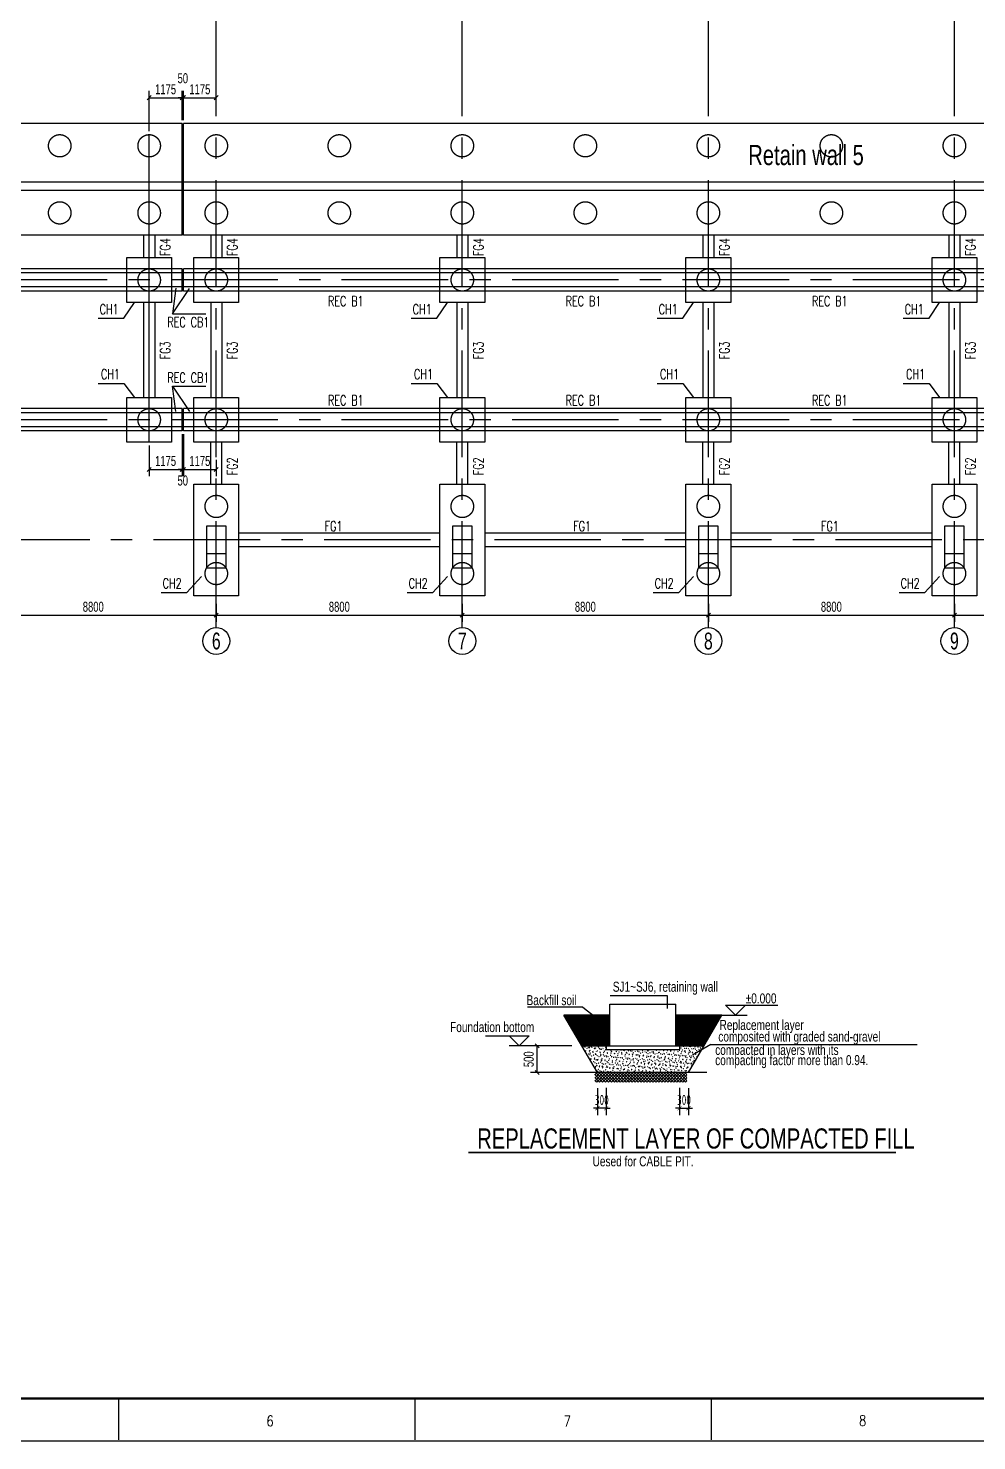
# Model space of a CAD drawing. Header units: millimetres. Extents: x -15901 to 146244, y -607033 to -56344.
# Drawn here: x 28756 to 57028, y -131188 to -89086 of the extents above; entities that cross this region are included whole.
import ezdxf
from ezdxf.enums import TextEntityAlignment as Align

# ---------------------------------------------------------------- set-up
doc = ezdxf.new("R2010")
doc.units = ezdxf.units.MM
doc.header["$LTSCALE"] = 2000
doc.linetypes.add('CENTER', pattern=[50.8, 31.75, -6.35, 6.35, -6.35])
doc.linetypes.add('HIDDEN', pattern=[9.525, 6.35, -3.175])
for name, color, linetype in [('4', 2, 'Continuous'), ('5', 7, 'Continuous'), ('DIM', 2, 'Continuous'), ('S_01', 3, 'Continuous'), ('S_01_OUTL', 3, 'Continuous'), ('S_02_AXIS', 171, 'CENTER'), ('S_03_HIDD', 4, 'HIDDEN'), ('S_04', 2, 'Continuous'), ('S_04_TEXT', 2, 'Continuous'), ('S_05_DIMS', 7, 'Continuous'), ('S_07', 6, 'Continuous'), ('TEXT', 3, 'Continuous'), ('梁__实线', 4, 'Continuous')]:
    doc.layers.add(name, color=color, linetype=linetype)
doc.layers.add('粗实线1', color=7, linetype='Continuous', lineweight=25)
doc.styles.add('KS', font='kstxt.shx', dxfattribs={"width": 0.7, "height": 300, "bigfont": 'kshz.shx'})
doc.styles.add('NC', font='romans.shx', dxfattribs={"width": 0.7, "bigfont": 'hztxt.shx'})
doc.styles.add('STANDA', font='romans.shx', dxfattribs={"width": 0.7, "bigfont": 'hztxt.shx'})
doc.styles.add('TSSD_Dimension', font='Tssdeng.shx', dxfattribs={"width": 0.7, "bigfont": 'hztxt.shx'})
doc.dimstyles.new('DIM1', dxfattribs={"dimtxt": 300, "dimasz": 120, "dimexe": 200, "dimexo": 100, "dimgap": 100, "dimtad": 1, "dimdec": 0, "dimzin": 14, "dimdsep": 46, "dimtxsty": 'KS', "dimblk": 'ARCHTICK', "dimcen": -900, "dimclrd": 7, "dimclre": 7, "dimclrt": 2, "dimadec": 0, "dimazin": 0, "dimtfac": 1, "dimtdec": 0, "dimtix": 1, "dimtmove": 2, "dimatfit": 2, "dimfxl": 1, "dimtolj": 1, "dimtzin": 14, "dimarcsym": 0})
doc.dimstyles.new('KSDIM0.4', dxfattribs={"dimtxt": 300, "dimasz": 120, "dimexe": 200, "dimexo": 100, "dimgap": 100, "dimtad": 1, "dimdec": 0, "dimlfac": 0.4, "dimzin": 14, "dimdsep": 46, "dimtxsty": 'KS', "dimblk1": 'OBLIQUE', "dimblk2": 'OBLIQUE', "dimsah": 1, "dimcen": -900, "dimclrd": 7, "dimclre": 7, "dimclrt": 2, "dimadec": 0, "dimazin": 0, "dimtfac": 1, "dimtdec": 0, "dimtix": 1, "dimtmove": 2, "dimatfit": 2, "dimfxl": 1, "dimtolj": 1, "dimtzin": 14, "dimlwd": -3, "dimarcsym": 2})
doc.dimstyles.new('KSDIM1.2', dxfattribs={"dimtxt": 300, "dimasz": 120, "dimexe": 200, "dimexo": 100, "dimgap": 100, "dimtad": 1, "dimdec": 0, "dimlfac": 1.2, "dimzin": 14, "dimdsep": 46, "dimtxsty": 'KS', "dimblk": 'ARCHTICK', "dimblk1": 'OBLIQUE', "dimblk2": 'OBLIQUE', "dimsah": 1, "dimcen": -900, "dimclrd": 7, "dimclre": 7, "dimclrt": 2, "dimazin": 3, "dimtfac": 1, "dimtdec": 0, "dimtix": 1, "dimtmove": 2, "dimatfit": 2, "dimfxl": 1, "dimtolj": 1, "dimtzin": 14, "dimlwd": -3, "dimlwe": -1, "dimarcsym": 0})

# ---------------------------------------------------------------- blocks, each defined once
blk = doc.blocks.new('_OBLIQUE')
at = {"color": 1}
blk.add_line((-0.5, -0.5), (0.5, 0.5), dxfattribs=at)
blk = doc.blocks.new('*D92')
at = {"layer": 'Defpoints', "color": 0}
for p in [(27028, -106140), (34361, -106140), (34361, -106581)]:
    blk.add_point(p, dxfattribs=at)
at = {"layer": 'S_05_DIMS', "color": 7}
for p, q in [((27028, -106240), (27028, -106781)), ((34361, -106240), (34361, -106781))]:
    blk.add_line(p, q, dxfattribs=at)
at = {"layer": 'S_05_DIMS', "color": 7, "lineweight": -3}
blk.add_line((27028, -106581), (34361, -106581), dxfattribs=at)
at = {"layer": 'S_05_DIMS', "color": 7, "linetype": 'ByBlock', "lineweight": -3, "xscale": 120, "yscale": 120, "zscale": 120, "rotation": 180}
blk.add_blockref('_OBLIQUE', (27028, -106581), dxfattribs=at)
at = {"layer": 'S_05_DIMS', "color": 7, "linetype": 'ByBlock', "lineweight": -3, "xscale": 120, "yscale": 120, "zscale": 120}
blk.add_blockref('_OBLIQUE', (34361, -106581), dxfattribs=at)
at = {"layer": 'S_05_DIMS', "color": 2, "insert": (30694, -106331), "char_height": 300, "attachment_point": 5, "style": 'KS'}
blk.add_mtext('\\A1;8800', dxfattribs=at)
blk = doc.blocks.new('_ArchTick')
at = {"color": 0, "linetype": 'ByBlock', "const_width": 0.15}
blk.add_lwpolyline([(-0.5, -0.5), (0.5, 0.5)], dxfattribs=at)
blk = doc.blocks.new('*D93')
at = {"layer": 'Defpoints', "color": 0}
for p in [(34361, -106140), (41694, -106140), (41694, -106581)]:
    blk.add_point(p, dxfattribs=at)
at = {"layer": 'S_05_DIMS', "color": 7}
for p, q in [((34361, -106240), (34361, -106781)), ((41694, -106240), (41694, -106781))]:
    blk.add_line(p, q, dxfattribs=at)
at = {"layer": 'S_05_DIMS', "color": 7, "lineweight": -3}
blk.add_line((34361, -106581), (41694, -106581), dxfattribs=at)
at = {"layer": 'S_05_DIMS', "color": 7, "linetype": 'ByBlock', "lineweight": -3, "xscale": 120, "yscale": 120, "zscale": 120, "rotation": 180}
blk.add_blockref('_OBLIQUE', (34361, -106581), dxfattribs=at)
at = {"layer": 'S_05_DIMS', "color": 7, "linetype": 'ByBlock', "lineweight": -3, "xscale": 120, "yscale": 120, "zscale": 120}
blk.add_blockref('_OBLIQUE', (41694, -106581), dxfattribs=at)
at = {"layer": 'S_05_DIMS', "color": 2, "insert": (38028, -106331), "char_height": 300, "attachment_point": 5, "style": 'KS'}
blk.add_mtext('\\A1;8800', dxfattribs=at)
blk = doc.blocks.new('*D94')
at = {"layer": 'Defpoints', "color": 0}
for p in [(41694, -106140), (49028, -106140), (49028, -106581)]:
    blk.add_point(p, dxfattribs=at)
at = {"layer": 'S_05_DIMS', "color": 7}
for p, q in [((41694, -106240), (41694, -106781)), ((49028, -106240), (49028, -106781))]:
    blk.add_line(p, q, dxfattribs=at)
at = {"layer": 'S_05_DIMS', "color": 7, "lineweight": -3}
blk.add_line((41694, -106581), (49028, -106581), dxfattribs=at)
at = {"layer": 'S_05_DIMS', "color": 7, "linetype": 'ByBlock', "lineweight": -3, "xscale": 120, "yscale": 120, "zscale": 120, "rotation": 180}
blk.add_blockref('_OBLIQUE', (41694, -106581), dxfattribs=at)
at = {"layer": 'S_05_DIMS', "color": 7, "linetype": 'ByBlock', "lineweight": -3, "xscale": 120, "yscale": 120, "zscale": 120}
blk.add_blockref('_OBLIQUE', (49028, -106581), dxfattribs=at)
at = {"layer": 'S_05_DIMS', "color": 2, "insert": (45361, -106331), "char_height": 300, "attachment_point": 5, "style": 'KS'}
blk.add_mtext('\\A1;8800', dxfattribs=at)
blk = doc.blocks.new('*D95')
at = {"layer": 'Defpoints', "color": 0}
for p in [(49028, -106140), (56361, -106140), (56361, -106581)]:
    blk.add_point(p, dxfattribs=at)
at = {"layer": 'S_05_DIMS', "color": 7}
for p, q in [((49028, -106240), (49028, -106781)), ((56361, -106240), (56361, -106781))]:
    blk.add_line(p, q, dxfattribs=at)
at = {"layer": 'S_05_DIMS', "color": 7, "lineweight": -3}
blk.add_line((49028, -106581), (56361, -106581), dxfattribs=at)
at = {"layer": 'S_05_DIMS', "color": 7, "linetype": 'ByBlock', "lineweight": -3, "xscale": 120, "yscale": 120, "zscale": 120, "rotation": 180}
blk.add_blockref('_OBLIQUE', (49028, -106581), dxfattribs=at)
at = {"layer": 'S_05_DIMS', "color": 7, "linetype": 'ByBlock', "lineweight": -3, "xscale": 120, "yscale": 120, "zscale": 120}
blk.add_blockref('_OBLIQUE', (56361, -106581), dxfattribs=at)
at = {"layer": 'S_05_DIMS', "color": 2, "insert": (52694, -106331), "char_height": 300, "attachment_point": 5, "style": 'KS'}
blk.add_mtext('\\A1;8800', dxfattribs=at)
blk = doc.blocks.new('*D96')
at = {"layer": 'Defpoints', "color": 0}
for p in [(56361, -106140), (63694, -106140), (63694, -106581)]:
    blk.add_point(p, dxfattribs=at)
at = {"layer": 'S_05_DIMS', "color": 7}
for p, q in [((56361, -106240), (56361, -106781)), ((63694, -106240), (63694, -106781))]:
    blk.add_line(p, q, dxfattribs=at)
at = {"layer": 'S_05_DIMS', "color": 7, "lineweight": -3}
blk.add_line((56361, -106581), (63694, -106581), dxfattribs=at)
at = {"layer": 'S_05_DIMS', "color": 7, "linetype": 'ByBlock', "lineweight": -3, "xscale": 120, "yscale": 120, "zscale": 120, "rotation": 180}
blk.add_blockref('_OBLIQUE', (56361, -106581), dxfattribs=at)
at = {"layer": 'S_05_DIMS', "color": 7, "linetype": 'ByBlock', "lineweight": -3, "xscale": 120, "yscale": 120, "zscale": 120}
blk.add_blockref('_OBLIQUE', (63694, -106581), dxfattribs=at)
at = {"layer": 'S_05_DIMS', "color": 2, "insert": (60028, -106331), "char_height": 300, "attachment_point": 5, "style": 'KS'}
blk.add_mtext('\\A1;8800', dxfattribs=at)
blk = doc.blocks.new('A150')
for p, q in [((922658, -301752), (922658, -302752)), ((929666, -301752), (929666, -302752)), ((936674, -301752), (936674, -302752)), ((887616, -302776), (1013765, -302776))]:
    blk.add_line(p, q)
at = {"const_width": 60}
blk.add_lwpolyline([(1012766, -301776), (1012766, -244376), (890116, -244376), (890116, -301776)], close=True, dxfattribs=at)
at = {"style": 'STANDA', "width": 0.8}
for s, p in [('6', (926157, -302433)), ('7', (933188, -302439)), ('8', (940172, -302426))]:
    blk.add_text(s, height=250, dxfattribs=at).set_placement(p)
blk = doc.blocks.new('*D557')
at = {"layer": 'Defpoints', "color": 0}
for p in [(33340, -91155), (33340, -91923), (32361, -92256)]:
    blk.add_point(p, dxfattribs=at)
at = {"layer": 'S_05_DIMS', "color": 7}
for p, q in [((32361, -92156), (32361, -90955)), ((33340, -91823), (33340, -90955))]:
    blk.add_line(p, q, dxfattribs=at)
at = {"layer": 'S_05_DIMS', "color": 7, "lineweight": -3}
blk.add_line((32361, -91155), (33340, -91155), dxfattribs=at)
at = {"layer": 'S_05_DIMS', "color": 7, "linetype": 'ByBlock', "lineweight": -3, "xscale": 120, "yscale": 120, "zscale": 120, "rotation": 180}
blk.add_blockref('_OBLIQUE', (32361, -91155), dxfattribs=at)
at = {"layer": 'S_05_DIMS', "color": 7, "linetype": 'ByBlock', "lineweight": -3, "xscale": 120, "yscale": 120, "zscale": 120}
blk.add_blockref('_OBLIQUE', (33340, -91155), dxfattribs=at)
at = {"layer": 'S_05_DIMS', "color": 2, "insert": (32850, -90905), "char_height": 300, "attachment_point": 5, "style": 'KS'}
blk.add_mtext('\\A1;1175', dxfattribs=at)
blk = doc.blocks.new('*D558')
at = {"layer": 'Defpoints', "color": 0}
for p in [(33382, -91155), (33340, -91923), (33382, -91923)]:
    blk.add_point(p, dxfattribs=at)
at = {"layer": 'S_05_DIMS', "color": 7, "lineweight": -3}
for p, q in [((33340, -91155), (33220, -91155)), ((33340, -91155), (33382, -91155)), ((33382, -91155), (33502, -91155))]:
    blk.add_line(p, q, dxfattribs=at)
at = {"layer": 'S_05_DIMS', "color": 7}
for p, q in [((33340, -91823), (33340, -90955)), ((33382, -91823), (33382, -90955))]:
    blk.add_line(p, q, dxfattribs=at)
at = {"layer": 'S_05_DIMS', "color": 7, "linetype": 'ByBlock', "lineweight": -3, "xscale": 120, "yscale": 120, "zscale": 120}
blk.add_blockref('_OBLIQUE', (33340, -91155), dxfattribs=at)
at = {"layer": 'S_05_DIMS', "color": 7, "linetype": 'ByBlock', "lineweight": -3, "xscale": 120, "yscale": 120, "zscale": 120, "rotation": 180}
blk.add_blockref('_OBLIQUE', (33382, -91155), dxfattribs=at)
at = {"layer": 'S_05_DIMS', "color": 2, "insert": (33363, -90577), "char_height": 300, "attachment_point": 5, "style": 'KS'}
blk.add_mtext('\\A1;50', dxfattribs=at)
blk = doc.blocks.new('*D559')
at = {"layer": 'Defpoints', "color": 0}
for p in [(34361, -91155), (33382, -91923), (34361, -91785)]:
    blk.add_point(p, dxfattribs=at)
at = {"layer": 'S_05_DIMS', "color": 7}
for p, q in [((33382, -91823), (33382, -90955)), ((34361, -91685), (34361, -90955))]:
    blk.add_line(p, q, dxfattribs=at)
at = {"layer": 'S_05_DIMS', "color": 7, "lineweight": -3}
blk.add_line((33382, -91155), (34361, -91155), dxfattribs=at)
at = {"layer": 'S_05_DIMS', "color": 7, "linetype": 'ByBlock', "lineweight": -3, "xscale": 120, "yscale": 120, "zscale": 120, "rotation": 180}
blk.add_blockref('_OBLIQUE', (33382, -91155), dxfattribs=at)
at = {"layer": 'S_05_DIMS', "color": 7, "linetype": 'ByBlock', "lineweight": -3, "xscale": 120, "yscale": 120, "zscale": 120}
blk.add_blockref('_OBLIQUE', (34361, -91155), dxfattribs=at)
at = {"layer": 'S_05_DIMS', "color": 2, "insert": (33871, -90905), "char_height": 300, "attachment_point": 5, "style": 'KS'}
blk.add_mtext('\\A1;1175', dxfattribs=at)
blk = doc.blocks.new('*D560')
at = {"layer": 'Defpoints', "color": 0}
for p in [(32361, -101423), (33340, -101089), (33340, -102236)]:
    blk.add_point(p, dxfattribs=at)
at = {"layer": 'S_05_DIMS', "color": 7}
for p, q in [((33340, -101189), (33340, -102436)), ((32361, -101523), (32361, -102436))]:
    blk.add_line(p, q, dxfattribs=at)
at = {"layer": 'S_05_DIMS', "color": 7, "lineweight": -3}
blk.add_line((32361, -102236), (33340, -102236), dxfattribs=at)
at = {"layer": 'S_05_DIMS', "color": 7, "linetype": 'ByBlock', "lineweight": -3, "xscale": 120, "yscale": 120, "zscale": 120, "rotation": 180}
blk.add_blockref('_OBLIQUE', (32361, -102236), dxfattribs=at)
at = {"layer": 'S_05_DIMS', "color": 7, "linetype": 'ByBlock', "lineweight": -3, "xscale": 120, "yscale": 120, "zscale": 120}
blk.add_blockref('_OBLIQUE', (33340, -102236), dxfattribs=at)
at = {"layer": 'S_05_DIMS', "color": 2, "insert": (32850, -101986), "char_height": 300, "attachment_point": 5, "style": 'KS'}
blk.add_mtext('\\A1;1175', dxfattribs=at)
blk = doc.blocks.new('*D561')
at = {"layer": 'Defpoints', "color": 0}
for p in [(33340, -101089), (33382, -101089), (33382, -102236)]:
    blk.add_point(p, dxfattribs=at)
at = {"layer": 'S_05_DIMS', "color": 7}
for p, q in [((33340, -101189), (33340, -102436)), ((33382, -101189), (33382, -102436))]:
    blk.add_line(p, q, dxfattribs=at)
at = {"layer": 'S_05_DIMS', "color": 7, "lineweight": -3}
for p, q in [((33340, -102236), (33220, -102236)), ((33340, -102236), (33382, -102236)), ((33382, -102236), (33502, -102236))]:
    blk.add_line(p, q, dxfattribs=at)
at = {"layer": 'S_05_DIMS', "color": 7, "linetype": 'ByBlock', "lineweight": -3, "xscale": 120, "yscale": 120, "zscale": 120}
blk.add_blockref('_OBLIQUE', (33340, -102236), dxfattribs=at)
at = {"layer": 'S_05_DIMS', "color": 7, "linetype": 'ByBlock', "lineweight": -3, "xscale": 120, "yscale": 120, "zscale": 120, "rotation": 180}
blk.add_blockref('_OBLIQUE', (33382, -102236), dxfattribs=at)
at = {"layer": 'S_05_DIMS', "color": 2, "insert": (33362, -102569), "char_height": 300, "attachment_point": 5, "style": 'KS'}
blk.add_mtext('\\A1;50', dxfattribs=at)
blk = doc.blocks.new('*D562')
at = {"layer": 'Defpoints', "color": 0}
for p in [(33382, -101089), (34361, -101848), (34361, -102236)]:
    blk.add_point(p, dxfattribs=at)
at = {"layer": 'S_05_DIMS', "color": 7}
for p, q in [((33382, -101189), (33382, -102436)), ((34361, -101948), (34361, -102436))]:
    blk.add_line(p, q, dxfattribs=at)
at = {"layer": 'S_05_DIMS', "color": 7, "lineweight": -3}
blk.add_line((33382, -102236), (34361, -102236), dxfattribs=at)
at = {"layer": 'S_05_DIMS', "color": 7, "linetype": 'ByBlock', "lineweight": -3, "xscale": 120, "yscale": 120, "zscale": 120, "rotation": 180}
blk.add_blockref('_OBLIQUE', (33382, -102236), dxfattribs=at)
at = {"layer": 'S_05_DIMS', "color": 7, "linetype": 'ByBlock', "lineweight": -3, "xscale": 120, "yscale": 120, "zscale": 120}
blk.add_blockref('_OBLIQUE', (34361, -102236), dxfattribs=at)
at = {"layer": 'S_05_DIMS', "color": 2, "insert": (33871, -101986), "char_height": 300, "attachment_point": 5, "style": 'KS'}
blk.add_mtext('\\A1;1175', dxfattribs=at)
blk = doc.blocks.new('*D646')
at = {"layer": 'Defpoints', "color": 0}
for p in [(48170, -120571), (48432, -120583), (48432, -121279)]:
    blk.add_point(p, dxfattribs=at)
at = {"layer": 'S_07', "color": 7, "lineweight": -2}
for p, q in [((48170, -120671), (48170, -121479)), ((48432, -120683), (48432, -121479)), ((48170, -121279), (48050, -121279)), ((48170, -121279), (48432, -121279)), ((48432, -121279), (48552, -121279))]:
    blk.add_line(p, q, dxfattribs=at)
at = {"layer": 'S_07', "color": 7, "linetype": 'ByBlock', "lineweight": -2, "xscale": 120, "yscale": 120, "zscale": 120}
blk.add_blockref('_ArchTick', (48170, -121279), dxfattribs=at)
at = {"layer": 'S_07', "color": 7, "linetype": 'ByBlock', "lineweight": -2, "xscale": 120, "yscale": 120, "zscale": 120, "rotation": 180}
blk.add_blockref('_ArchTick', (48432, -121279), dxfattribs=at)
at = {"layer": 'S_07', "color": 2, "insert": (48301, -121029), "char_height": 300, "attachment_point": 5, "style": 'TSSD_Dimension'}
blk.add_mtext('\\A1;300', dxfattribs=at)
blk = doc.blocks.new('*D647')
at = {"layer": 'Defpoints', "color": 0}
for p in [(45720, -120583), (45982, -120571), (45720, -121279)]:
    blk.add_point(p, dxfattribs=at)
at = {"layer": 'S_07', "color": 7, "lineweight": -2}
for p, q in [((45720, -120683), (45720, -121479)), ((45982, -120671), (45982, -121479)), ((45720, -121279), (45600, -121279)), ((45982, -121279), (45720, -121279)), ((45982, -121279), (46102, -121279))]:
    blk.add_line(p, q, dxfattribs=at)
at = {"layer": 'S_07', "color": 7, "linetype": 'ByBlock', "lineweight": -2, "xscale": 120, "yscale": 120, "zscale": 120}
blk.add_blockref('_ArchTick', (45720, -121279), dxfattribs=at)
at = {"layer": 'S_07', "color": 7, "linetype": 'ByBlock', "lineweight": -2, "xscale": 120, "yscale": 120, "zscale": 120, "rotation": 180}
blk.add_blockref('_ArchTick', (45982, -121279), dxfattribs=at)
at = {"layer": 'S_07', "color": 2, "insert": (45851, -121029), "char_height": 300, "attachment_point": 5, "style": 'TSSD_Dimension'}
blk.add_mtext('\\A1;300', dxfattribs=at)
blk = doc.blocks.new('*D648')
at = {"layer": 'Defpoints', "color": 0}
for p in [(43925, -119420), (44553, -119420), (44586, -120215)]:
    blk.add_point(p, dxfattribs=at)
at = {"layer": 'S_05_DIMS', "color": 7, "lineweight": -2}
for p, q in [((44453, -119420), (43725, -119420)), ((44486, -120215), (43725, -120215))]:
    blk.add_line(p, q, dxfattribs=at)
at = {"layer": 'S_05_DIMS', "color": 7, "lineweight": -3}
blk.add_line((43925, -120215), (43925, -119420), dxfattribs=at)
at = {"layer": 'S_05_DIMS', "color": 7, "linetype": 'ByBlock', "lineweight": -3, "xscale": 120, "yscale": 120, "zscale": 120}
for p, rotation in [((43925, -119420), 90), ((43925, -120215), 270)]:
    blk.add_blockref('_OBLIQUE', p, dxfattribs=dict(at, rotation=rotation))
at = {"layer": 'S_05_DIMS', "color": 2, "insert": (43675, -119817), "char_height": 300, "attachment_point": 5, "rotation": 90, "style": 'KS'}
blk.add_mtext('\\A1;500', dxfattribs=at)

msp = doc.modelspace()

# ---------------------------------------------------------------- hatches: boundary and pattern name
h = msp.add_hatch()
h.set_pattern_fill('ANSI37', color=256, scale=500, style=0)
h.set_pattern_definition([(45, (-152336.796, -12356.55), (-44.194174, 44.194174), []), (135, (-152336.796, -12356.55), (-44.194174, -44.194174), [])])
h.paths.add_polyline_path([(48387.25, -120215.084), (45642.454, -120215.084), (45642.454, -120497.434), (48387.25, -120497.434)])
at = {"layer": 'S_07'}
h = msp.add_hatch(dxfattribs=at)
h.set_pattern_fill('ANSI38', color=256, scale=250, style=0)
h.set_pattern_definition([(45, (-616131.24, 236919.018), (-22.0970869, 22.0970869), []), (135, (-616131.24, 236919.018), (-66.2912607, 22.0970869), [78.125, -46.875])])
h.paths.add_polyline_path([(46089.246, -118501.621), (44724.165, -118501.621), (45257.79, -119419.672), (46089.246, -119419.672)])
h.paths.add_polyline_path([(49427.626, -118501.621), (49395.368, -118501.621), (48062.544, -118501.621), (48062.544, -119419.672), (48894.001, -119419.672)])
h = msp.add_hatch(dxfattribs=at)
h.set_pattern_fill('砂石碎砖', color=256, scale=150, style=0)
h.set_pattern_definition([(50, (-616131.24, 236919.02), (107.589027, -9.41282), [11.25, -123.75]), (355, (-616131.24, 236919.02), (-20.8127, 112.82882), [9, -99]), (100.4514, (-616122.27, 236918.23), (86.776407, 103.415931), [9.561028, -105.171317]), (46.1842, (-616131.24, 236949.02), (160.086157, -24.827852), [16.875, -185.625]), (96.6356, (-616117.9, 236946.95), (140.199406, 146.11768), [14.341543, -157.75695]), (351.1842, (-616131.24, 236949.02), (140.19929, 146.11779), [13.5, -148.5]), (21, (-616116.24, 236941.52), (89.536058, -60.392834), [11.25, -123.75]), (326, (-616116.24, 236941.52), (36.4973, 108.772507), [9, -99]), (71.4514, (-616108.78, 236936.48), (126.033394, 48.379575), [9.561028, -105.171317])])
h.paths.add_polyline_path([(48894.001, -119419.672), (48169.562, -119419.672), (48169.562, -119523.839), (45982.229, -119523.839), (45982.229, -119419.672), (45257.79, -119419.672), (45720.13, -120215.084), (48431.66, -120215.084)])
h.paths.add_polyline_path([(45704.641, -119714.568), (45997.718, -119714.568), (45997.718, -119939.568), (45704.641, -119939.568)], flags=24)
h.paths.add_polyline_path([(48154.072, -119714.568), (48447.149, -119714.568), (48447.149, -119939.568), (48154.072, -119939.568)], flags=24)

# ---------------------------------------------------------------- linework, layer by layer
for p, q in [((33154.738, -96834.479), (33053.704, -97594.692)), ((33053.704, -97594.692), (33563.567, -96840.629)), ((33053.704, -97594.692), (34047.012, -97594.692)), ((33154.738, -100510.871), (33053.704, -99750.658)), ((33053.704, -99750.658), (34047.012, -99750.658)), ((33053.704, -99750.658), (33563.567, -100504.721))]:
    msp.add_line(p, q)
at = {"color": 253}
msp.add_line((45407.86, -120215.084), (44420.878, -120215.084), dxfattribs=at)
at = {"layer": '4'}
for p, q in [((45287.341, -118262.221), (43634.796, -118262.221)), ((45287.341, -118262.221), (45655.504, -118556.819)), ((49537.098, -118201.621), (50137.098, -118201.621)), ((49837.098, -118501.621), (49537.098, -118201.621)), ((49837.098, -118501.621), (50137.098, -118201.621)), ((50137.098, -118201.621), (51099.15, -118201.621)), ((44962.86, -119419.672), (43975.878, -119419.672)), ((44553.223, -119419.672), (44140.845, -119419.672)), ((49101.82, -119381.402), (48552.724, -119694.393)), ((49101.82, -119381.402), (55255.538, -119381.402)), ((48982.813, -120215.084), (45085.635, -120215.084))]:
    msp.add_line(p, q, dxfattribs=at)
at = {"layer": '4', "elevation": 9.307}
for points in [[(42389.955, -119122.687), (43683.925, -119122.687), (43386.94, -119419.672), (43089.955, -119122.687)], [(44132.272, -119419.672), (43086.94, -119419.672)]]:
    msp.add_lwpolyline(points, dxfattribs=at)
at = {"layer": '5'}
for p, q in [((46103.665, -117912.554), (47797.726, -117912.554)), ((47797.726, -117912.554), (47797.726, -118302.426))]:
    msp.add_line(p, q, dxfattribs=at)
at = {"layer": 'DIM'}
for p, q in [((135985.899, -96381.008), (-1264.101, -96381.008)), ((135985.899, -96797.675), (-1264.101, -96797.675)), ((134319.232, -100547.675), (402.566, -100547.675)), ((134319.232, -100964.342), (402.566, -100964.342))]:
    msp.add_line(p, q, dxfattribs=at)
at = {"layer": 'S_01', "const_width": 45}
msp.add_lwpolyline([(41872.881, -122598.88), (54622.462, -122598.88)], dxfattribs=at)
at = {"layer": 'S_01_OUTL'}
for p, q in [((33340.066, -91922.675), (694.232, -91922.675)), ((33340.066, -95256.008), (33340.066, -91922.675)), ((33381.732, -95256.008), (33381.732, -91922.675)), ((70006.732, -91922.675), (33381.732, -91922.675)), ((33340.066, -93672.675), (694.232, -93672.675)), ((70006.732, -93672.675), (33381.732, -93672.675)), ((33340.066, -93922.675), (694.232, -93922.675)), ((70006.732, -93922.675), (33381.732, -93922.675)), ((33340.066, -95256.008), (694.232, -95256.008)), ((32194.232, -95256.008), (32194.232, -95922.675)), ((32527.566, -95256.008), (32527.566, -95922.675)), ((70006.732, -95256.008), (33381.732, -95256.008)), ((34194.232, -95256.008), (34194.232, -95922.675)), ((34527.566, -95256.008), (34527.566, -95922.675)), ((41527.566, -95256.008), (41527.566, -95922.675)), ((41860.899, -95256.008), (41860.899, -95922.675)), ((48860.899, -95256.008), (48860.899, -95922.675)), ((49194.232, -95256.008), (49194.232, -95922.675)), ((56194.232, -95256.008), (56194.232, -95922.675)), ((56527.566, -95256.008), (56527.566, -95922.675)), ((33340.066, -96256.008), (-2889.101, -96256.008)), ((33340.066, -96922.675), (33340.066, -96256.008)), ((33381.732, -96922.675), (33381.732, -96256.008)), ((70006.732, -96256.008), (33381.732, -96256.008)), ((33340.066, -96922.675), (-2889.101, -96922.675)), ((32194.232, -97256.008), (32194.232, -100089.342)), ((32527.566, -97256.008), (32527.566, -100089.342)), ((70006.732, -96922.675), (33381.732, -96922.675)), ((34194.232, -97256.008), (34194.232, -100089.342)), ((34527.566, -97256.008), (34527.566, -100089.342)), ((41527.566, -97256.008), (41527.566, -100089.342)), ((41860.899, -97256.008), (41860.899, -100089.342)), ((48860.899, -97256.008), (48860.899, -100089.342)), ((49194.232, -97256.008), (49194.232, -100089.342)), ((56194.232, -97256.008), (56194.232, -100089.342)), ((56527.566, -97256.008), (56527.566, -100089.342)), ((33340.066, -100422.675), (-2889.101, -100422.675)), ((33340.066, -101089.342), (33340.066, -100422.675)), ((33381.732, -101089.342), (33381.732, -100422.675)), ((70006.732, -100422.675), (33381.732, -100422.675)), ((33340.066, -101089.342), (-2889.101, -101089.342)), ((70006.732, -101089.342), (33381.732, -101089.342)), ((34194.232, -102672.675), (34194.232, -101422.675)), ((34527.566, -102672.675), (34527.566, -101422.675)), ((41527.566, -102672.675), (41527.566, -101422.675)), ((41860.899, -102672.675), (41860.899, -101422.675)), ((48860.899, -102672.675), (48860.899, -101422.675)), ((49194.232, -102672.675), (49194.232, -101422.675)), ((56194.232, -102672.675), (56194.232, -101422.675)), ((56527.566, -102672.675), (56527.566, -101422.675)), ((34652.566, -103922.675), (34069.232, -103922.675)), ((34069.232, -103922.675), (34069.232, -105172.675)), ((34652.566, -105172.675), (34652.566, -103922.675)), ((41985.899, -103922.675), (41402.566, -103922.675)), ((41402.566, -103922.675), (41402.566, -105172.675)), ((41985.899, -105172.675), (41985.899, -103922.675)), ((49319.232, -103922.675), (48735.899, -103922.675)), ((48735.899, -103922.675), (48735.899, -105172.675)), ((49319.232, -105172.675), (49319.232, -103922.675)), ((56652.566, -103922.675), (56069.232, -103922.675)), ((56069.232, -103922.675), (56069.232, -105172.675)), ((56652.566, -105172.675), (56652.566, -103922.675)), ((41027.566, -104131.008), (35027.566, -104131.008)), ((48360.899, -104131.008), (42360.899, -104131.008)), ((55694.232, -104131.008), (49694.232, -104131.008)), ((34652.566, -104756.008), (34069.232, -104756.008)), ((41027.566, -104547.675), (35027.566, -104547.675)), ((41985.899, -104756.008), (41402.566, -104756.008)), ((48360.899, -104547.675), (42360.899, -104547.675)), ((49319.232, -104756.008), (48735.899, -104756.008)), ((55694.232, -104547.675), (49694.232, -104547.675)), ((56652.566, -104756.008), (56069.232, -104756.008)), ((34069.232, -105172.675), (34652.566, -105172.675)), ((41402.566, -105172.675), (41985.899, -105172.675)), ((48735.899, -105172.675), (49319.232, -105172.675)), ((56069.232, -105172.675), (56652.566, -105172.675))]:
    msp.add_line(p, q, dxfattribs=at)
for points in [[(31694.232, -95922.675), (33027.566, -95922.675), (33027.566, -97256.008), (31694.232, -97256.008)], [(33694.232, -95922.675), (35027.566, -95922.675), (35027.566, -97256.008), (33694.232, -97256.008)], [(41027.566, -95922.675), (42360.899, -95922.675), (42360.899, -97256.008), (41027.566, -97256.008)], [(48360.899, -95922.675), (49694.232, -95922.675), (49694.232, -97256.008), (48360.899, -97256.008)], [(55694.232, -95922.675), (57027.566, -95922.675), (57027.566, -97256.008), (55694.232, -97256.008)], [(31694.232, -100089.342), (33027.566, -100089.342), (33027.566, -101422.675), (31694.232, -101422.675)], [(33694.232, -100089.342), (35027.566, -100089.342), (35027.566, -101422.675), (33694.232, -101422.675)], [(41027.566, -100089.342), (42360.899, -100089.342), (42360.899, -101422.675), (41027.566, -101422.675)], [(48360.899, -100089.342), (49694.232, -100089.342), (49694.232, -101422.675), (48360.899, -101422.675)], [(55694.232, -100089.342), (57027.566, -100089.342), (57027.566, -101422.675), (55694.232, -101422.675)], [(33694.232, -102672.675), (35027.566, -102672.675), (35027.566, -106006.008), (33694.232, -106006.008)], [(41027.566, -102672.675), (42360.899, -102672.675), (42360.899, -106006.008), (41027.566, -106006.008)], [(48360.899, -102672.675), (49694.232, -102672.675), (49694.232, -106006.008), (48360.899, -106006.008)], [(55694.232, -102672.675), (57027.566, -102672.675), (57027.566, -106006.008), (55694.232, -106006.008)]]:
    msp.add_lwpolyline(points, close=True, dxfattribs=at)
for centre in [(34360.899, -107350.224), (41694.232, -107350.224), (49027.566, -107350.224), (56360.899, -107350.224)]:
    msp.add_circle(centre, 400, dxfattribs=at)
at = {"layer": 'S_02_AXIS', "ltscale": 0.05}
for p, q in [((34360.899, -106950.224), (34360.899, -65589.342)), ((41694.232, -106950.224), (41694.232, -65589.342)), ((49027.566, -106950.224), (49027.566, -65589.342)), ((56360.899, -106950.224), (56360.899, -65589.342)), ((137792.589, -96589.342), (-5246.643, -96589.342)), ((137792.589, -100756.008), (-5797.56, -100756.008)), ((142347.521, -104339.342), (-7567.631, -104339.342))]:
    msp.add_line(p, q, dxfattribs=at)
at = {"layer": 'S_02_AXIS'}
msp.add_line((32360.899, -101422.675), (32360.899, -92256.008), dxfattribs=at)
at = {"layer": 'S_03_HIDD'}
for centre in [(29694.232, -92589.342), (32360.899, -92589.342), (34360.899, -92589.342), (38027.566, -92589.342), (41694.232, -92589.342), (45360.899, -92589.342), (49027.566, -92589.342), (52694.232, -92589.342), (56360.899, -92589.342), (29694.232, -94589.342), (32360.899, -94589.342), (34360.899, -94589.342), (38027.566, -94589.342), (41694.232, -94589.342), (45360.899, -94589.342), (49027.566, -94589.342), (52694.232, -94589.342), (56360.899, -94589.342), (32360.899, -96589.342), (34360.899, -96589.342), (41694.232, -96589.342), (49027.566, -96589.342), (56360.899, -96589.342), (32360.899, -100756.008), (34360.899, -100756.008), (41694.232, -100756.008), (49027.566, -100756.008), (56360.899, -100756.008), (34360.899, -103339.342), (41694.232, -103339.342), (49027.566, -103339.342), (56360.899, -103339.342), (34360.899, -105339.342), (41694.232, -105339.342), (49027.566, -105339.342), (56360.899, -105339.342)]:
    msp.add_circle(centre, 333.333, dxfattribs=at)
at = {"layer": 'S_04_TEXT'}
for p, q in [((31604.891, -97729.476), (31920.117, -97256.008)), ((40938.224, -97729.476), (41253.45, -97256.008)), ((48271.558, -97729.476), (48586.784, -97256.008)), ((55604.891, -97729.476), (55920.117, -97256.008)), ((30837.033, -97729.476), (31604.891, -97729.476)), ((40170.367, -97729.476), (40938.224, -97729.476)), ((47503.7, -97729.476), (48271.558, -97729.476)), ((54837.033, -97729.476), (55604.891, -97729.476)), ((30837.033, -99675.39), (31604.891, -99675.39)), ((31604.891, -99675.39), (31920.117, -100089.342)), ((40170.367, -99675.39), (40938.224, -99675.39)), ((40938.224, -99675.39), (41253.45, -100089.342)), ((47503.7, -99675.39), (48271.558, -99675.39)), ((48271.558, -99675.39), (48586.784, -100089.342)), ((54837.033, -99675.39), (55604.891, -99675.39)), ((55604.891, -99675.39), (55920.117, -100089.342)), ((33483.65, -105901.323), (33920.117, -105427.855)), ((40816.984, -105901.323), (41253.45, -105427.855)), ((48150.317, -105901.323), (48586.784, -105427.855)), ((55483.65, -105901.323), (55920.117, -105427.855)), ((32715.793, -105901.323), (33483.65, -105901.323)), ((40049.126, -105901.323), (40816.984, -105901.323)), ((47382.459, -105901.323), (48150.317, -105901.323)), ((54715.793, -105901.323), (55483.65, -105901.323))]:
    msp.add_line(p, q, dxfattribs=at)
at = {"layer": 'TEXT'}
for p, q in [((49363.111, -118501.621), (50187.865, -118501.621)), ((44998.223, -120215.084), (44585.845, -120215.084))]:
    msp.add_line(p, q, dxfattribs=at)
at = {"layer": '梁__实线'}
for p, q in [((45720.13, -120215.084), (44724.165, -118501.621)), ((46089.246, -118501.621), (44724.165, -118501.621)), ((49427.626, -118501.621), (48062.544, -118501.621)), ((48431.66, -120215.084), (49427.626, -118501.621))]:
    msp.add_line(p, q, dxfattribs=at)
at = {"layer": '粗实线1'}
for p, q in [((46089.246, -119419.672), (46089.246, -118177.569)), ((46089.246, -118177.569), (48062.544, -118177.569)), ((48062.544, -119419.672), (48062.544, -118177.569)), ((45257.79, -119419.672), (48894.001, -119419.672)), ((45982.229, -119419.672), (45982.229, -119523.839)), ((45982.229, -119523.839), (48169.562, -119523.839)), ((48169.562, -119419.672), (48169.562, -119523.839))]:
    msp.add_line(p, q, dxfattribs=at)

# ---------------------------------------------------------------- block references
at = {"xscale": 1.26, "yscale": 1.26, "zscale": 1.26}
msp.add_blockref('A150', (-1131100.998, 250310.032), dxfattribs=at)

# ---------------------------------------------------------------- texts
at = {"layer": '4', "style": 'KS', "width": 0.75}
for s, height, p in [('Retain wall 5', 600, (50216.358, -93164.551)), ('SJ1~SJ6, retaining wall', 300, (46177.61, -117804.839)), ('%%P0.000', 300, (50140.83, -118153.187)), ('Backfill soil', 300, (43609.135, -118204.423)), ('Foundation bottom', 300, (41329.032, -119006.828, 9.307)), ('Replacement layer', 300, (49360.725, -118944.946)), ('composited with graded sand-gravel ', 300, (49324.287, -119289.604)), ('compacted in layers with its ', 300, (49231.013, -119689.778)), ('compacting factor more than 0.94.', 300, (49231.013, -119992.778)), ('Uesed for CABLE PIT.', 300, (45577.214, -123009.448))]:
    msp.add_text(s, height=height, dxfattribs=at).set_placement(p)
at = {"layer": 'DIM', "style": 'NC', "width": 0.7}
for s, rotation, p in [('FG4', 89.9999943, (32989.228, -95874.559, 81.145)), ('FG4', 89.9999943, (34989.228, -95874.559, 81.145)), ('FG4', 89.9999943, (42322.562, -95874.559, 81.145)), ('FG4', 89.9999943, (49655.895, -95874.559, 81.145)), ('FG4', 89.9999943, (56989.228, -95874.559, 81.145)), ('REC B1', 359.9999943, (37689.642, -97368.889, 81.145)), ('REC B1', 359.9999943, (44774.495, -97368.889, 81.145)), ('REC B1', 359.9999943, (52114.933, -97368.889, 81.145)), ('CH1', 359.9999943, (30882.044, -97611.371, 81.145)), ('CH1', 359.9999943, (40215.378, -97611.371, 81.145)), ('CH1', 359.9999943, (47548.711, -97611.371, 81.145)), ('CH1', 359.9999943, (54882.044, -97611.371, 81.145)), ('REC CB1', 359.9999943, (32902.799, -97996.331, 81.145)), ('FG3', 89.9999943, (32989.228, -98954.325, 81.145)), ('FG3', 89.9999943, (34989.228, -98954.325, 81.145)), ('FG3', 89.9999943, (42322.562, -98954.325, 81.145)), ('FG3', 89.9999943, (49655.895, -98954.325, 81.145)), ('FG3', 89.9999943, (56989.228, -98954.325, 81.145)), ('CH1', 359.9999943, (30922.458, -99546.805, 81.145)), ('REC CB1', 0.0000057, (32902.799, -99649.019, 81.145)), ('CH1', 359.9999943, (40255.791, -99546.805, 81.145)), ('CH1', 359.9999943, (47589.125, -99546.805, 81.145)), ('CH1', 359.9999943, (54922.458, -99546.805, 81.145)), ('REC B1', 359.9999943, (37689.642, -100327.332, 81.145)), ('REC B1', 359.9999943, (44774.495, -100327.332, 81.145)), ('REC B1', 359.9999943, (52114.933, -100327.332, 81.145)), ('FG2', 89.9999943, (34989.228, -102409.846, 81.145)), ('FG2', 89.9999943, (42322.562, -102409.846, 81.145)), ('FG2', 89.9999943, (49655.895, -102409.846, 81.145)), ('FG2', 89.9999943, (56989.228, -102409.846, 81.145)), ('FG1', 359.9999943, (37591.721, -104075.682, 81.145)), ('FG1', 359.9999943, (44999.366, -104075.682, 81.145)), ('FG1', 359.9999943, (52386.319, -104075.682, 81.145)), ('CH2', 359.9999943, (32760.804, -105783.217, 81.145)), ('CH2', 359.9999943, (40094.137, -105783.217, 81.145)), ('CH2', 359.9999943, (47427.47, -105783.217, 81.145)), ('CH2', 359.9999943, (54760.804, -105783.217, 81.145))]:
    msp.add_text(s, height=300, rotation=rotation, dxfattribs=at).set_placement(p)
at = {"layer": 'S_04', "style": 'KS', "width": 0.75}
msp.add_text('REPLACEMENT LAYER OF COMPACTED FILL', height=600, dxfattribs=at).set_placement((42137.679, -122478.377))
at = {"layer": 'S_04_TEXT', "style": 'KS', "width": 0.7}
for s, p in [('6', (34360.899, -107350.224)), ('7', (41694.232, -107350.224)), ('8', (49027.566, -107350.224)), ('9', (56360.899, -107350.224))]:
    msp.add_text(s, height=500, dxfattribs=at).set_placement(p, align=Align.MIDDLE_CENTER)

# ---------------------------------------------------------------- dimensions: what is measured, and where the dimension line sits
at = {"layer": 'S_05_DIMS'}
for base, p1, p2, picture, middle in [((33381.732, -91154.789), (33340.066, -91922.675), (33381.732, -91922.675), '*D558', (33362.986, -90577.353)), ((33381.732, -102235.814), (33340.066, -101089.342), (33381.732, -101089.342), '*D561', (33361.816, -102569.226))]:
    dim = msp.add_linear_dim(base=base, p1=p1, p2=p2, dimstyle='KSDIM1.2', override={"dimlfac": 1.2, "dimzin": 8}, dxfattribs=at)
    dim.commit()
    dim.dimension.update_dxf_attribs({"geometry": picture, "text_midpoint": middle, "dimtype": 160})
for base, p1, p2, override, picture, middle in [((33340.066, -91154.789), (32360.899, -92256.008), (33340.066, -91922.675), {"dimlfac": 1.2, "dimzin": 8}, '*D557', (32850.482, -90904.789)), ((34360.899, -91154.789), (33381.732, -91922.675), (34360.899, -91785.241), {"dimlfac": 1.2, "dimzin": 8}, '*D559', (33871.316, -90904.789)), ((33340.066, -102235.814), (32360.899, -101422.675), (33340.066, -101089.342), {"dimlfac": 1.2, "dimzin": 8}, '*D560', (32850.482, -101985.814)), ((34360.899, -102235.814), (33381.732, -101089.342), (34360.899, -101847.843), {"dimlfac": 1.2, "dimzin": 8}, '*D562', (33871.316, -101985.814)), ((34360.899, -106580.698), (27027.566, -106139.717), (34360.899, -106139.717), {"dimlfac": 1.2}, '*D92', (30694.232, -106330.698)), ((41694.232, -106580.698), (34360.899, -106139.717), (41694.232, -106139.717), {"dimlfac": 1.2}, '*D93', (38027.566, -106330.698)), ((49027.566, -106580.698), (41694.232, -106139.717), (49027.566, -106139.717), {"dimlfac": 1.2}, '*D94', (45360.899, -106330.698)), ((56360.899, -106580.698), (49027.566, -106139.717), (56360.899, -106139.717), {"dimlfac": 1.2}, '*D95', (52694.232, -106330.698)), ((63694.232, -106580.698), (56360.899, -106139.717), (63694.232, -106139.717), {"dimlfac": 1.2}, '*D96', (60027.566, -106330.698))]:
    dim = msp.add_linear_dim(base=base, p1=p1, p2=p2, dimstyle='KSDIM1.2', override=override, dxfattribs=at)
    dim.commit()
    dim.dimension.update_dxf_attribs({"geometry": picture, "text_midpoint": middle})
dim = msp.add_linear_dim(base=(43924.957, -119419.672), p1=(44585.845, -120215.084), p2=(44553.223, -119419.672), angle=90, text='500', dimstyle='KSDIM0.4', override={"dimfxl": 200, "dimarcsym": 1}, dxfattribs=at)
dim.commit()
dim.dimension.update_dxf_attribs({"geometry": '*D648', "text_midpoint": (43674.957, -119817.378)})
at = {"layer": 'S_07'}
dim = msp.add_linear_dim(base=(45720.13, -121278.914), p1=(45982.229, -120570.886), p2=(45720.13, -120582.656), angle=180, text='300', dimstyle='DIM1', override={"dimlfac": 0.2, "dimtxsty": 'TSSD_Dimension'}, dxfattribs=at)
dim.commit()
dim.dimension.update_dxf_attribs({"geometry": '*D647', "text_midpoint": (45851.18, -121028.914)})
dim = msp.add_linear_dim(base=(48431.66, -121278.914), p1=(48169.562, -120570.886), p2=(48431.66, -120582.656), text='300', dimstyle='DIM1', override={"dimlfac": 0.2, "dimtxsty": 'TSSD_Dimension'}, dxfattribs=at)
dim.commit()
dim.dimension.update_dxf_attribs({"geometry": '*D646', "text_midpoint": (48300.611, -121028.914)})

doc.saveas('drawing.dxf')
